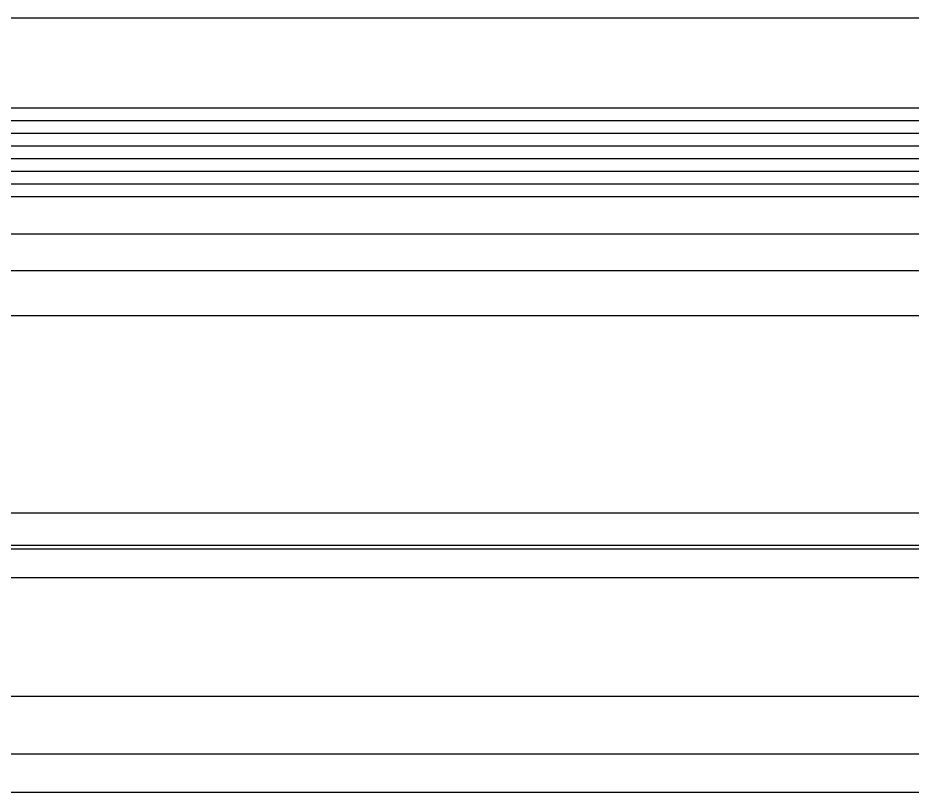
# Model space of a CAD drawing. Extents: x -653 to 8, y -59 to 438.
# Drawn here: x -434.8 to -364.9, y 155.8 to 216.3 of the extents above; entities that cross this region are included whole.
import ezdxf

# ---------------------------------------------------------------- set-up
doc = ezdxf.new("R2010")
doc.units = 0
doc.linetypes.add('CONTINOUS', pattern=[0])
doc.layers.get('0').update_dxf_attribs({"linetype": 'CONTINUOUS'})

msp = doc.modelspace()

# ---------------------------------------------------------------- linework, layer by layer
at = {"color": 7, "linetype": 'CONTINOUS'}
for p, q in [((-471.957, 216.347), (-5.957, 216.347)), ((-470.957, 209.326), (-6.957, 209.326)), ((-470.957, 208.334), (-6.957, 208.334)), ((-470.957, 207.341), (-6.957, 207.341)), ((-470.957, 206.348), (-6.957, 206.348)), ((-470.957, 205.356), (-6.957, 205.356)), ((-470.957, 204.363), (-6.957, 204.363)), ((-470.957, 203.371), (-6.957, 203.371)), ((-470.957, 202.378), (-6.957, 202.378)), ((-471.957, 199.461), (-5.957, 199.461)), ((-470.957, 196.597), (-6.957, 196.597)), ((-470.957, 193.097), (-6.957, 193.097)), ((-473.957, 177.683), (-6.957, 177.683)), ((-470.957, 175.147), (-6.957, 175.147)), ((-470.957, 174.847), (-6.957, 174.847)), ((-473.957, 172.611), (-6.957, 172.611)), ((-471.957, 163.347), (-5.957, 163.347)), ((-471.957, 158.847), (-5.957, 158.847)), ((-470.957, 155.847), (-6.957, 155.847))]:
    msp.add_line(p, q, dxfattribs=at)

doc.saveas('drawing.dxf')
